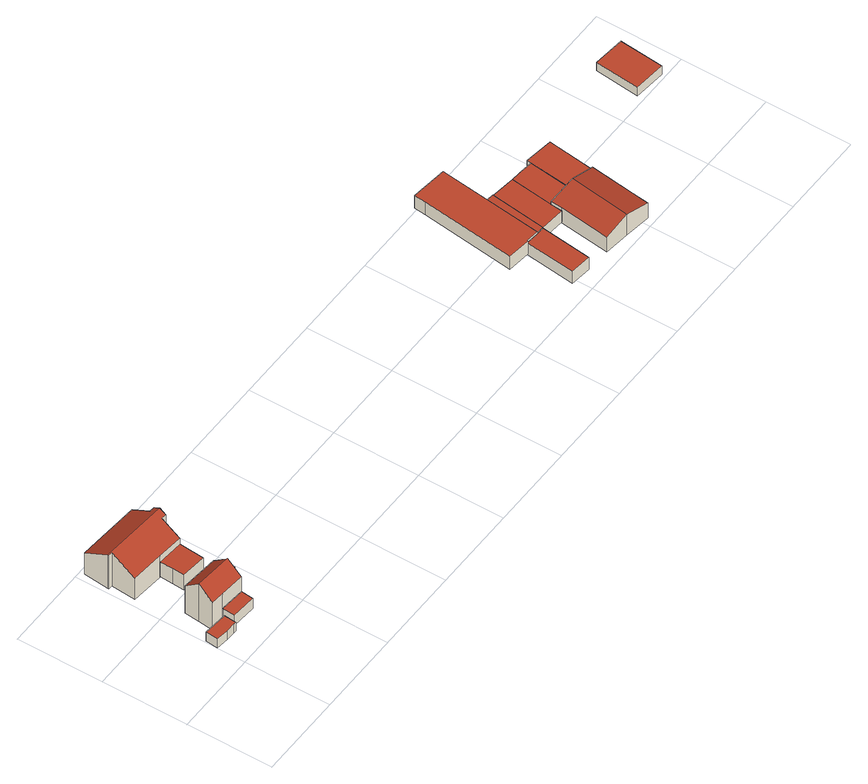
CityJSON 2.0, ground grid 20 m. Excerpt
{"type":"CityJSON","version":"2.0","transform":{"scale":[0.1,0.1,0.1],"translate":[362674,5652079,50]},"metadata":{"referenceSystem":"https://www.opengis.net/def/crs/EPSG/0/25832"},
"CityObjects":{
"building1":{"type":"Building","attributes":{"Geometrietyp2DReferenz":"3000","Gemeindeschluessel":"05315000","function":"31001_2000","roofType":"1000","measuredHeight":2.44},"address":[{"country":"Germany","locality":"Köln","thoroughfareNumber":"1025","thoroughfareName":"Berliner Str."}],"geometry":[{"type":"Solid","lod":"2","boundaries":[[[[0,1,2,3]],[[4,5,1,0]],[[6,7,5,4]],[[8,9,7,6]],[[10,11,9,8]],[[3,2,11,10]],[[8,6,4,0,3,10]],[[1,5,7,9,11,2]]]],"semantics":{"surfaces":[{"type":"WallSurface"},{"type":"RoofSurface"},{"type":"GroundSurface"}],"values":[[0,0,0,0,0,0,1,2]]}}]},
"building2":{"type":"Building","attributes":{"Geometrietyp2DReferenz":"3000","Gemeindeschluessel":"05315000","function":"31001_2463","roofType":"1000","measuredHeight":2.77,"storeysAboveGround":1},"address":[{"country":"Germany","locality":"Köln","thoroughfareNumber":"1025","thoroughfareName":"Berliner Str."}],"geometry":[{"type":"Solid","lod":"2","boundaries":[[[[12,13,14,15]],[[16,17,13,12]],[[18,19,17,16]],[[15,14,19,18]],[[16,12,15,18]],[[13,17,19,14]]]],"semantics":{"surfaces":[{"type":"WallSurface"},{"type":"RoofSurface"},{"type":"GroundSurface"}],"values":[[0,0,0,0,1,2]]}}]},
"building3":{"type":"Building","attributes":{"Geometrietyp2DReferenz":"3000","Gemeindeschluessel":"05315000","function":"31001_1010","roofType":"3100","measuredHeight":10.65,"storeysAboveGround":2},"address":[{"country":"Germany","locality":"Köln","thoroughfareNumber":"1025","thoroughfareName":"Berliner Str."}],"geometry":[{"type":"Solid","lod":"2","boundaries":[[[[20,21,22,23]],[[24,25,21,20]],[[26,27,25,24]],[[28,29,27,26]],[[30,31,29,28]],[[32,33,31,30]],[[34,35,33,32]],[[23,22,35,34]],[[23,34,32,30,20]],[[28,26,24,20,30]],[[21,25,27,29,31,33,35,22]]]],"semantics":{"surfaces":[{"type":"WallSurface"},{"type":"RoofSurface"},{"type":"GroundSurface"}],"values":[[0,0,0,0,0,0,0,0,1,1,2]]}}]},
"building4":{"type":"Building","attributes":{"Geometrietyp2DReferenz":"3000","Gemeindeschluessel":"05315000","function":"31001_1010","roofType":"1000","measuredHeight":3.73,"storeysAboveGround":1},"address":[{"country":"Germany","locality":"Köln","thoroughfareNumber":"1025","thoroughfareName":"Berliner Str."}],"geometry":[{"type":"Solid","lod":"2","boundaries":[[[[36,37,38,39]],[[40,41,37,36]],[[42,43,41,40]],[[44,45,43,42]],[[46,47,45,44]],[[39,38,47,46]],[[44,42,40,36,39,46]],[[37,41,43,45,47,38]]]],"semantics":{"surfaces":[{"type":"WallSurface"},{"type":"RoofSurface"},{"type":"GroundSurface"}],"values":[[0,0,0,0,0,0,1,2]]}}]},
"building5":{"type":"Building","attributes":{"Geometrietyp2DReferenz":"3000","Gemeindeschluessel":"05315000","function":"31001_1010","roofType":"3100","measuredHeight":9.61,"storeysAboveGround":1},"address":[{"country":"Germany","locality":"Köln","thoroughfareNumber":"1027","thoroughfareName":"Berliner Str."}],"geometry":[{"type":"Solid","lod":"2","boundaries":[[[[48,49,50,51]],[[52,53,49,48]],[[54,55,53,52]],[[56,57,55,54]],[[58,59,57,56]],[[60,61,59,58]],[[62,63,61,60]],[[64,65,63,62]],[[66,67,65,64]],[[68,69,67,66]],[[70,71,69,68]],[[72,73,71,70]],[[51,50,73,72]],[[52,48,51,72,70,68,66,64,54]],[[62,60,58,56,54,64]],[[49,53,55,57,59,61,63,65,67,69,71,73,50]]]],"semantics":{"surfaces":[{"type":"WallSurface"},{"type":"RoofSurface"},{"type":"GroundSurface"}],"values":[[0,0,0,0,0,0,0,0,0,0,0,0,0,1,1,2]]}}]},
"building6":{"type":"Building","attributes":{"Geometrietyp2DReferenz":"3000","Gemeindeschluessel":"05315000","function":"31001_2463","roofType":"1000","measuredHeight":4.36,"storeysAboveGround":1},"address":[{"country":"Germany","locality":"Köln","thoroughfareNumber":"1027","thoroughfareName":"Berliner Str."}],"geometry":[{"type":"Solid","lod":"2","boundaries":[[[[74,75,76,77]],[[78,79,75,74]],[[80,81,79,78]],[[82,83,81,80]],[[77,76,83,82]],[[80,78,74,77,82]],[[75,79,81,83,76]]]],"semantics":{"surfaces":[{"type":"WallSurface"},{"type":"RoofSurface"},{"type":"GroundSurface"}],"values":[[0,0,0,0,0,1,2]]}}]},
"building7":{"type":"Building","attributes":{"Geometrietyp2DReferenz":"3000","Gemeindeschluessel":"05315000","function":"51009_1610","roofType":"1000","measuredHeight":3.35},"geometry":[{"type":"Solid","lod":"2","boundaries":[[[[84,85,86,87]],[[88,89,85,84]],[[90,91,89,88]],[[92,93,91,90]],[[94,95,93,92]],[[87,86,95,94]],[[92,90,88,84,87,94]],[[85,89,91,93,95,86]]]],"semantics":{"surfaces":[{"type":"WallSurface"},{"type":"RoofSurface"},{"type":"GroundSurface"}],"values":[[0,0,0,0,0,0,1,2]]}}]},
"building8":{"type":"Building","attributes":{"Geometrietyp2DReferenz":"3000","Gemeindeschluessel":"05315000","function":"31001_2120","roofType":"1000","measuredHeight":3.73,"storeysAboveGround":1},"address":[{"country":"Germany","locality":"Köln","thoroughfareNumber":"436","thoroughfareName":"Dünnwalder Mauspfad"}],"geometry":[{"type":"Solid","lod":"2","boundaries":[[[[96,97,98,99]],[[100,101,97,96]],[[102,103,101,100]],[[104,105,103,102]],[[106,107,105,104]],[[108,109,107,106]],[[99,98,109,108]],[[106,104,102,100,96,99,108]],[[97,101,103,105,107,109,98]]]],"semantics":{"surfaces":[{"type":"WallSurface"},{"type":"RoofSurface"},{"type":"GroundSurface"}],"values":[[0,0,0,0,0,0,0,1,2]]}}]},
"building9":{"type":"Building","attributes":{"Geometrietyp2DReferenz":"3000","Gemeindeschluessel":"05315000","function":"51009_1610","roofType":"1000","measuredHeight":3.31},"geometry":[{"type":"Solid","lod":"2","boundaries":[[[[110,111,112,113]],[[114,115,111,110]],[[116,103,115,114]],[[113,112,103,116]],[[114,110,113,116]],[[111,115,103,112]]]],"semantics":{"surfaces":[{"type":"WallSurface"},{"type":"RoofSurface"},{"type":"GroundSurface"}],"values":[[0,0,0,0,1,2]]}}]},
"building10":{"type":"Building","attributes":{"Geometrietyp2DReferenz":"3000","Gemeindeschluessel":"05315000","function":"31001_2120","roofType":"1000","measuredHeight":3.21,"storeysAboveGround":1},"address":[{"country":"Germany","locality":"Köln","thoroughfareNumber":"436","thoroughfareName":"Dünnwalder Mauspfad"}],"geometry":[{"type":"Solid","lod":"2","boundaries":[[[[117,118,119,120]],[[121,122,118,117]],[[123,124,122,121]],[[90,125,124,123]],[[120,119,125,90]],[[123,121,117,120,90]],[[118,122,124,125,119]]]],"semantics":{"surfaces":[{"type":"WallSurface"},{"type":"RoofSurface"},{"type":"GroundSurface"}],"values":[[0,0,0,0,0,1,2]]}}]},
"building11":{"type":"Building","attributes":{"Geometrietyp2DReferenz":"3000","Gemeindeschluessel":"05315000","function":"31001_2120","roofType":"3100","measuredHeight":5.89},"address":[{"country":"Germany","locality":"Köln","thoroughfareNumber":"436","thoroughfareName":"Dünnwalder Mauspfad"}],"geometry":[{"type":"Solid","lod":"2","boundaries":[[[[126,127,128,129]],[[130,131,127,126]],[[132,133,131,130]],[[134,135,133,132]],[[136,137,135,134]],[[138,139,137,136]],[[140,141,139,138]],[[129,128,141,140]],[[134,132,130,126,136]],[[129,140,138,136,126]],[[127,131,133,135,137,139,141,128]]]],"semantics":{"surfaces":[{"type":"WallSurface"},{"type":"RoofSurface"},{"type":"GroundSurface"}],"values":[[0,0,0,0,0,0,0,0,1,1,2]]}}]},
"building12":{"type":"Building","attributes":{"Geometrietyp2DReferenz":"3000","Gemeindeschluessel":"05315000","function":"51009_1610","roofType":"1000","measuredHeight":3.41},"geometry":[{"type":"Solid","lod":"2","boundaries":[[[[142,143,144,117]],[[145,146,143,142]],[[147,148,146,145]],[[121,149,148,147]],[[117,144,149,121]],[[147,145,142,117,121]],[[143,146,148,149,144]]]],"semantics":{"surfaces":[{"type":"WallSurface"},{"type":"RoofSurface"},{"type":"GroundSurface"}],"values":[[0,0,0,0,0,1,2]]}}]},
"building13":{"type":"Building","attributes":{"Geometrietyp2DReferenz":"3000","Gemeindeschluessel":"05315000","function":"51009_1610","roofType":"1000","measuredHeight":3.61},"geometry":[{"type":"Solid","lod":"2","boundaries":[[[[150,151,152,153]],[[154,155,151,150]],[[156,139,155,154]],[[157,158,139,156]],[[153,152,158,157]],[[156,154,150,153,157]],[[151,155,139,158,152]]]],"semantics":{"surfaces":[{"type":"WallSurface"},{"type":"RoofSurface"},{"type":"GroundSurface"}],"values":[[0,0,0,0,0,1,2]]}}]},
"building14":{"type":"Building","attributes":{"Geometrietyp2DReferenz":"3000","Gemeindeschluessel":"05315000","function":"31001_2463","roofType":"1000","measuredHeight":2.38,"storeysAboveGround":1},"address":[{"country":"Germany","locality":"Köln","thoroughfareNumber":"434","thoroughfareName":"Dünnwalder Mauspfad"}],"geometry":[{"type":"Solid","lod":"2","boundaries":[[[[159,160,161,162]],[[163,164,160,159]],[[165,166,164,163]],[[162,161,166,165]],[[163,159,162,165]],[[160,164,166,161]]]],"semantics":{"surfaces":[{"type":"WallSurface"},{"type":"RoofSurface"},{"type":"GroundSurface"}],"values":[[0,0,0,0,1,2]]}}]}
},
"vertices":[
[61,90,34],[61,90,9],[5,95,9],[5,95,34],[59,61,34],[59,61,9],[53,62,34],[53,62,9],[31,63,34],[31,63,9],[2,66,34],[2,66,9],
[123,92,47],[123,92,19],[65,97,19],[65,97,47],[120,63,47],[120,63,19],[62,67,47],[62,67,19],
[38,135,118],[38,135,11],[34,100,11],[34,100,88],[41,170,88],[41,170,11],[128,162,88],[128,162,11],[126,130,115],[126,130,11],[126,127,118],[126,127,11],[123,92,88],[123,92,11],[65,97,88],[65,97,11],
[155,160,62],[155,160,25],[128,162,25],[128,162,62],[159,154,62],[159,154,25],[158,132,62],[158,132,25],[152,128,62],[152,128,25],[126,130,62],[126,130,25],
[21,328,104],[21,328,9],[17,271,9],[17,271,70],[12,329,104],[12,329,9],[12,331,105],[12,331,9],[17,391,70],[17,391,9],[164,379,70],[164,379,9],[161,334,96],[161,334,9],[173,333,96],[173,333,9],[171,318,105],[171,318,9],[170,303,96],[170,303,9],[158,304,96],[158,304,9],[154,259,70],[154,259,9],[93,264,70],[93,264,9],
[93,264,54],[93,264,11],[92,234,11],[92,234,54],[154,259,54],[154,259,11],[149,200,54],[149,200,11],[90,205,54],[90,205,11],
[1192,148,59],[1192,148,25],[1191,146,25],[1191,146,59],[1222,145,59],[1222,145,25],[1241,145,59],[1241,145,25],[1227,26,59],[1227,26,25],[1178,32,59],[1178,32,25],
[1167,397,65],[1167,397,28],[1164,371,28],[1164,371,65],[1251,387,65],[1251,387,28],[1222,145,65],[1222,145,28],[1192,148,65],[1192,148,28],[1191,146,65],[1191,146,28],[1138,152,65],[1138,152,28],
[1257,274,61],[1257,274,28],[1237,276,28],[1237,276,61],[1241,145,61],[1241,145,28],[1222,145,61],
[1314,267,59],[1314,267,27],[1257,274,27],[1257,274,59],[1302,167,59],[1302,167,27],[1299,140,59],[1299,140,27],[1241,145,27],
[1345,17,83],[1345,17,24],[1405,9,24],[1405,9,67],[1285,24,67],[1285,24,24],[1299,140,67],[1299,140,24],[1302,167,67],[1302,167,24],[1363,159,83],[1363,159,24],[1423,152,67],[1423,152,24],[1410,48,67],[1410,48,24],
[1338,265,59],[1338,265,25],[1314,267,25],[1370,261,59],[1370,261,25],[1358,160,59],[1358,160,25],[1302,167,25],
[1371,271,60],[1371,271,24],[1370,261,24],[1370,261,60],[1437,262,60],[1437,262,24],[1423,152,60],[1358,160,60],[1358,160,24],
[1742,303,51],[1742,303,27],[1669,311,27],[1669,311,51],[1733,200,51],[1733,200,27],[1659,207,51],[1659,207,27]
]}
